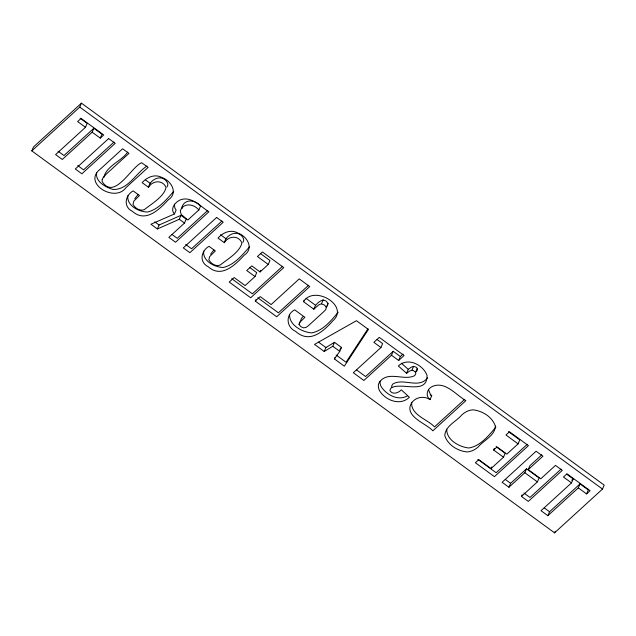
<?xml version="1.0" encoding="UTF-8"?>
<svg xmlns="http://www.w3.org/2000/svg" width="636" height="636" viewBox="0 0 636 636"><rect width="100%" height="100%" fill="white"/><g stroke="black" fill="none" stroke-linecap="round" stroke-linejoin="round"><path stroke-width="0.95" d="M103.811 177.539C106.236 165.956 121.373 161.25 127.757 152.076M174.367 204.148L174.852 208.036L176.14 210.023L174.439 213.966L150.923 224.246L157.378 228.96L179.288 219.269L180.982 215.326L186.189 219.134L184.496 223.069L168.858 237.347L175.544 242.237L208.878 211.804C200.443 206.438 190.665 195.173 179.543 200.213C174.821 202.661 169.868 209.093 174.439 213.966M446.742 429.205C446.361 439.953 459.303 447.021 468.812 447.998C480.403 446.114 488.798 435.573 495.897 427.05M289.563 314.748C289.3 325.29 302.211 332.103 311.537 332.906C322.937 330.895 331.165 320.592 338.233 312.204M127.884 195.634C126.381 205.492 139.093 212.138 147.663 211.995C158.666 209.308 166.497 199.466 173.739 191.372M203.743 251.069C202.232 260.927 214.952 267.565 223.522 267.43C234.525 264.735 242.348 254.893 249.598 246.8M411.707 402.357C410.506 414.99 427.758 419.442 434.515 426.891L464.701 399.344M326.324 307.411L325.775 309.557L324.026 311.433L308.484 325.632L306.202 327.317L303.682 327.89L300.804 326.658L299.031 324.424L299.699 322.365L304.906 317.316L294.643 309.812C285.397 314.756 286.16 327.023 295.621 331.388C309.525 343.901 323.016 331.825 332.811 320.87C350.038 305.765 313.898 284.499 303.539 301.695L313.802 309.199L319.161 304.596L321.458 303.849L324.471 305.049L326.324 307.411L328.025 303.467L326.173 301.114L323.152 299.914C318.819 301.194 315.074 304.835 313.802 309.199M328.025 303.467L327.468 305.614L326.308 306.87M96.648 172.913C95.177 181.673 105.671 187.159 112.747 189.409C127.836 190.434 135.794 173.119 146.956 166.06M300.725 320.48L301.392 318.421L303.141 316.545M31.8 150.875L33.501 146.932L81.456 103.159L604.2 485.125L602.499 489.068L554.544 532.841L31.8 150.875L79.762 107.094L81.456 103.159M92.164 132.209L100.273 138.131L101.967 134.188L93.866 128.265L92.164 132.209L62.288 159.477L55.602 154.596L85.478 127.319L87.18 123.376L80.096 118.201M148.482 187.286C152.672 180.386 162.53 179.519 166.044 187.405C164.295 196.508 151.535 203.806 144.348 209.634C139.976 211.414 134.983 208.203 132.972 204.363L133.838 201.143L139.467 195.514L133.139 190.887C125.069 195.411 123.042 206.867 132.447 211.359C145.549 223.133 159.302 209.53 168.19 199.927C178.454 193.217 171.489 180.91 162.132 177.651C155.184 173.588 147.011 177.039 142.146 182.659L148.482 187.286C150.422 178.326 163.428 173.413 167.737 183.462L167.809 185.171L167.069 186.897M157.378 228.96L159.072 225.017L180.982 215.326M198.853 209.96C193.916 203.846 183.367 202.304 180.242 210.906L181.165 214.348L187.827 220.032L198.853 209.96L200.555 206.016C195.618 199.903 185.068 198.36 181.944 206.962L181.991 208.672M224.341 242.714C228.531 235.813 238.389 234.946 241.895 242.833C240.146 251.935 227.394 259.234 220.207 265.061C215.835 266.842 210.842 263.638 208.831 259.79L209.697 256.57L215.326 250.942L208.99 246.315C200.928 250.838 198.901 262.294 208.306 266.786C221.407 278.568 235.153 264.966 244.049 255.362C254.313 248.652 247.348 236.338 237.991 233.078C231.035 229.024 222.87 232.466 218.005 238.087L224.341 242.714C226.281 233.754 239.279 228.841 243.596 238.89L243.668 240.599L242.92 242.324M255.012 276.565L246.736 270.515L251.792 265.896L260.068 271.946L268.273 264.457L257.413 256.523L262.398 251.975L283.751 267.581L250.695 297.759L229.222 282.066L234.159 277.558L245.13 285.58L255.012 276.565L256.705 272.621L249.94 267.677M260.068 271.946L260.744 270.364M268.273 264.457L269.966 260.514L260.665 253.716M255.275 301.106L260.211 296.599L271.127 304.572L299.246 278.902L309.748 286.574L276.692 316.752L255.275 301.106L255.95 299.524M303.539 301.695L304.215 300.12M299.031 324.424L300.383 321.267M321.458 303.849L323.152 299.914M324.217 351.477L325.91 347.534L334.472 342.327L341.46 347.423L339.759 351.366L334.425 358.942L344.338 366.185L368.419 329.448L356.446 320.703L314.534 344.402L324.217 351.477L332.779 346.262L334.472 342.327M334.425 358.942L335.1 357.36M391.506 355.238L398.661 360.469L400.362 356.526L393.207 351.303L391.506 355.238L363.879 380.463L353.314 372.744L380.948 347.526L382.641 343.583L377.124 339.545M406.587 373.3L409.409 371.201L411.905 370.279L413.185 370.454L415.57 372.306L415.825 373.547L414.752 375.582C404.027 381.33 387.634 370.049 379.255 382.475A14.151 10.057 23.3 0 0 379.748 391.053C385.806 400.513 400.362 406.166 409.377 397.269L401.332 389.852C398.541 392.81 393.048 395.036 390.138 391.013L389.955 389.924L391.06 388.047C400.871 381.473 427.718 395.648 426.995 375.2C422.868 364.611 407.668 356.987 398.327 365.986L406.587 373.3L408.28 369.357L411.102 367.266L413.599 366.336L416.206 367.234L417.272 368.363L417.518 369.603L416.453 371.639M411.905 370.279L413.599 366.336M415.57 372.306L417.272 368.363M430.039 399.623C425.007 395.854 427.098 388.588 432.512 386.394C445.343 380.869 456.068 395.083 465.878 400.664L432.822 430.834C426.963 423.735 403.582 416.548 411.484 403.089C415.515 397.039 424.085 395.52 430.039 399.623L431.733 395.687L430.143 393.835L428.696 390.091M493.655 450.018L497.01 446.957L506.844 454.136L518.094 443.872L505.962 435.008L509.492 431.788L528.437 445.637L494.442 476.666L475.378 462.738L478.773 459.629L491.024 468.581L503.489 457.205L493.655 450.018L494.331 448.444M491.024 468.581L491.7 467.007M503.489 457.205L505.183 453.261L496.104 446.631M518.094 443.872L519.787 439.929L508.418 431.621M528.23 469.63L542.921 456.219L536.1 451.234L502.106 482.271L508.927 487.248L510.621 483.312L526.529 468.788L539.082 477.962L537.38 481.897L521.472 496.422L528.293 501.407L562.288 470.37L555.467 465.385L540.783 478.797L528.23 469.63L529.923 465.687L541.816 454.827M508.927 487.248L524.827 472.731L526.529 468.788M521.472 496.422L522.156 494.848M566.628 474.154L573.195 478.948L571.494 482.891L541.021 510.708L547.842 515.685L549.544 511.749L580.008 483.932L588.276 489.974L586.575 493.918L578.315 487.876L580.008 483.932M554.544 532.841L555.22 531.267M134.729 198.79L138.06 194.505M210.58 254.217L213.919 249.932M367.974 328.772L346.04 362.242L336.118 354.999M339.855 349.697L341.46 347.423M427.623 377.76C418.997 389.383 403.16 377.49 392.754 384.104L391.657 385.98L391.832 387.07M93.866 128.265L63.982 155.542L58.043 151.193M100.273 138.131L103.732 134.975L81.066 118.415L77.608 121.571L85.478 127.319M114.011 142.066L83.57 169.852L77.735 165.583M207.678 210.508L177.237 238.293L172.038 234.493M221.996 220.97L191.555 248.755L185.72 244.486M282.575 266.269L252.397 293.816L231.719 278.711M308.571 285.262L278.385 312.809L257.763 297.743M393.207 351.303L365.573 376.52L356.526 369.906M400.362 356.526L403.073 354.053M398.661 360.469L404.091 355.516L379.271 337.382L373.849 342.335L380.948 347.526M527.244 444.333L496.144 472.731L477.867 459.375M561.095 469.074L529.987 497.463L523.929 493.035M571.74 480.275L573.195 478.948M547.842 515.685L578.315 487.876M586.575 493.918L590.105 490.698L566.994 473.812L563.472 477.024L571.494 482.891M407.223 395.997C398.041 401.101 386.823 394.972 381.441 387.109A14.151 10.057 23.3 0 1 380.082 381.218M430.246 394.956L431.733 395.687M79.762 107.094L602.499 489.068M145.429 179.877L150.175 183.351M220.493 234.724L226.034 238.778M306.027 298.332L315.504 305.256M179.288 219.269L184.496 223.069M524.827 472.731L537.38 481.897M332.779 346.262L339.759 351.366M154.771 221.877L159.072 225.017M318.461 342.096L325.91 347.534M505.318 479.433L510.621 483.312M544.233 507.87L549.544 511.749M401.396 363.267L408.28 369.357M102.205 179.551L102.11 181.475C114.416 201.024 131.588 166.314 141.717 162.729L148.109 167.403L126.008 187.572C115.124 203.258 81.766 183.065 100.504 168.938L122.605 148.768L128.933 153.395L106.633 173.755L103.135 177.627L102.205 179.551M495.357 426.16C494.919 435.922 483.67 440.192 478.256 446.933C475.132 449.676 471.332 451.711 467.118 451.942C457.761 451.107 447.641 444.866 444.779 435.612C445.24 425.826 456.457 421.533 461.903 414.799C465.019 412.056 468.804 410.005 473.017 409.838C482.342 410.816 492.431 416.922 495.357 426.16M108.645 138.561L75.302 168.993L81.877 173.795L115.211 143.362L108.645 138.561M216.63 217.464L183.295 247.897L189.862 252.699L223.196 222.266L216.63 217.464"/></g></svg>
